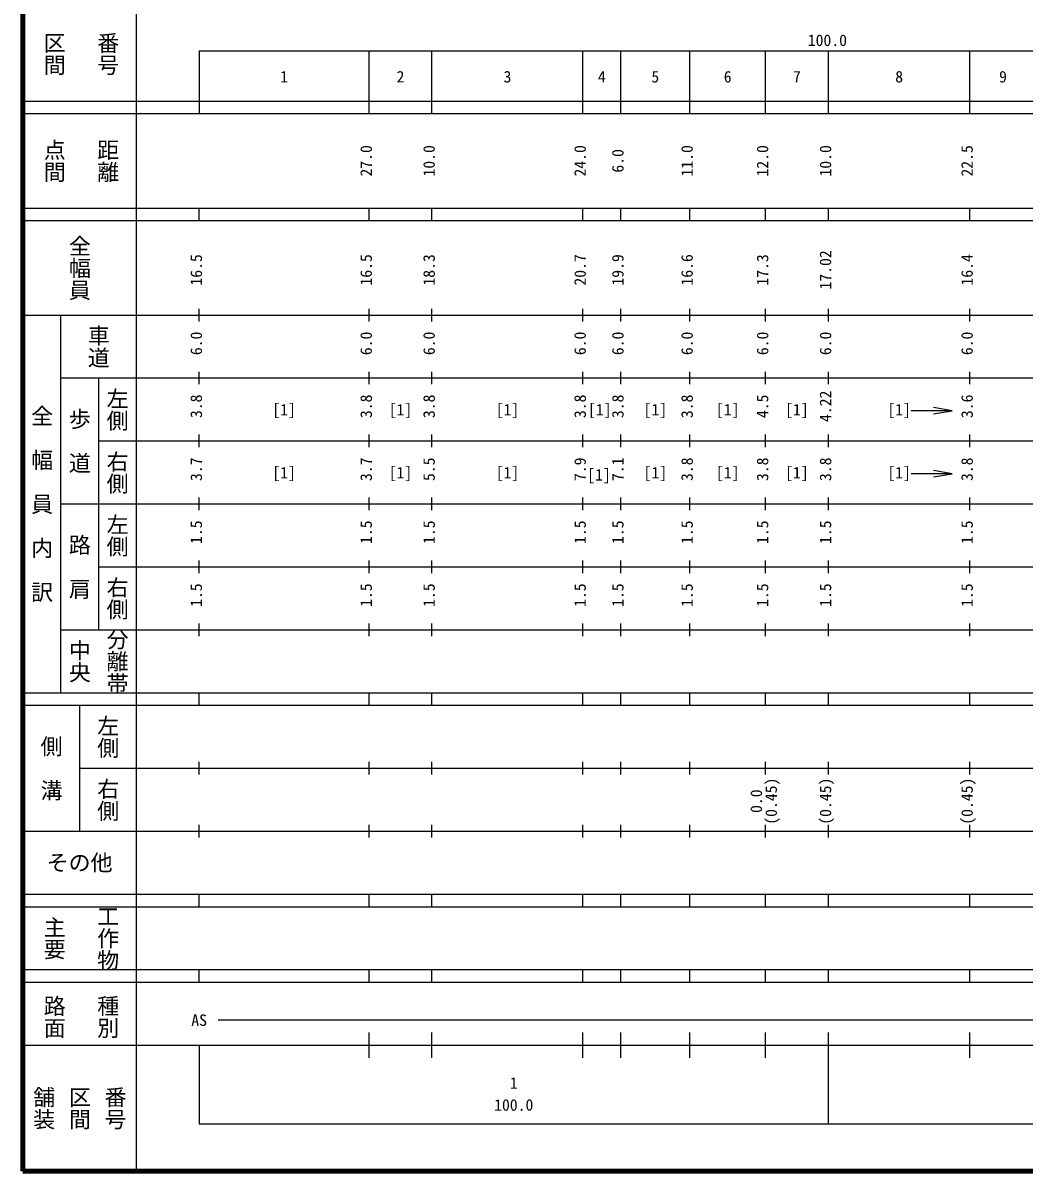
# Model space of a CAD drawing. Units: millimetres on the paper, enlarged 1000 times. Extents: x 40000 to 680000, y 20000 to 380000.
# Drawn here: x 40000 to 199098, y 20000 to 202409 of the extents above; entities that cross this region are included whole.
import ezdxf
from ezdxf.enums import TextEntityAlignment as Align

# ---------------------------------------------------------------- set-up
doc = ezdxf.new("R2010")
doc.units = ezdxf.units.MM
doc.header["$LTSCALE"] = 1000
doc.layers.add('M-TTL', color=2, linetype='Continuous', lineweight=140)
doc.layers.add('M-TTL-BAND', color=7, linetype='Continuous', lineweight=25)
doc.styles.add('@ＭＳ ゴシック', font='')
doc.styles.add('ＭＳ ゴシック', font='')
doc.styles.get('@ＭＳ ゴシック').set_extended_font_data('@MS Gothic')
doc.styles.get('ＭＳ ゴシック').set_extended_font_data('MS Gothic')

# ---------------------------------------------------------------- blocks, each defined once
blk = doc.blocks.new('open_arrow')
at = {"color": 0, "linetype": 'Continuous', "lineweight": -2}
blk.add_lwpolyline([(7.5, 1.25), (0, 0), (7.5, -1.25)], dxfattribs=at)

msp = doc.modelspace()

# ---------------------------------------------------------------- linework, layer by layer
at = {"layer": 'M-TTL'}
for p, q in [((40000, 380000), (40000, 20000)), ((40000, 20000), (680000, 20000))]:
    msp.add_line(p, q, dxfattribs=at)
at = {"layer": 'M-TTL-BAND'}
for p, q in [((58000, 370000), (58000, 20000)), ((68000, 198000), (579000, 198000)), ((68000, 198000), (68000, 188000)), ((95000, 188000), (95000, 198000)), ((105000, 188000), (105000, 198000)), ((129000, 188000), (129000, 198000)), ((135000, 188000), (135000, 198000)), ((146000, 188000), (146000, 198000)), ((158000, 188000), (158000, 198000)), ((168000, 188000), (168000, 198000)), ((190500, 188000), (190500, 198000)), ((40000, 190000), (579000, 190000)), ((40000, 188000), (579000, 188000)), ((40000, 173000), (579000, 173000)), ((68000, 171000), (68000, 173000)), ((95000, 171000), (95000, 173000)), ((105000, 171000), (105000, 173000)), ((129000, 171000), (129000, 173000)), ((135000, 171000), (135000, 173000)), ((146000, 171000), (146000, 173000)), ((158000, 171000), (158000, 173000)), ((168000, 171000), (168000, 173000)), ((190500, 171000), (190500, 173000)), ((40000, 171000), (579000, 171000)), ((68000, 155000), (68000, 157000)), ((95000, 155000), (95000, 157000)), ((105000, 155000), (105000, 157000)), ((129000, 155000), (129000, 157000)), ((135000, 155000), (135000, 157000)), ((146000, 155000), (146000, 157000)), ((158000, 155000), (158000, 157000)), ((168000, 155000), (168000, 157000)), ((190500, 155000), (190500, 157000)), ((40000, 156000), (579000, 156000)), ((46000, 96000), (46000, 156000)), ((46000, 146000), (579000, 146000)), ((52000, 146000), (52000, 106000)), ((68000, 145000), (68000, 147000)), ((95000, 145000), (95000, 147000)), ((105000, 145000), (105000, 147000)), ((129000, 145000), (129000, 147000)), ((135000, 145000), (135000, 147000)), ((146000, 145000), (146000, 147000)), ((158000, 145000), (158000, 147000)), ((168000, 145000), (168000, 147000)), ((190500, 145000), (190500, 147000)), ((187696, 140793), (181176, 140793)), ((68000, 135000), (68000, 137000)), ((95000, 135000), (95000, 137000)), ((105000, 135000), (105000, 137000)), ((129000, 135000), (129000, 137000)), ((135000, 135000), (135000, 137000)), ((146000, 135000), (146000, 137000)), ((158000, 135000), (158000, 137000)), ((168000, 135000), (168000, 137000)), ((190500, 135000), (190500, 137000)), ((52000, 136000), (579000, 136000)), ((187696, 130793), (181176, 130793)), ((46000, 126000), (579000, 126000)), ((68000, 125000), (68000, 127000)), ((95000, 125000), (95000, 127000)), ((105000, 125000), (105000, 127000)), ((129000, 125000), (129000, 127000)), ((135000, 125000), (135000, 127000)), ((146000, 125000), (146000, 127000)), ((158000, 125000), (158000, 127000)), ((168000, 125000), (168000, 127000)), ((190500, 125000), (190500, 127000)), ((68000, 115000), (68000, 117000)), ((95000, 115000), (95000, 117000)), ((105000, 115000), (105000, 117000)), ((129000, 115000), (129000, 117000)), ((135000, 115000), (135000, 117000)), ((146000, 115000), (146000, 117000)), ((158000, 115000), (158000, 117000)), ((168000, 115000), (168000, 117000)), ((190500, 115000), (190500, 117000)), ((52000, 116000), (579000, 116000)), ((46000, 106000), (579000, 106000)), ((68000, 105000), (68000, 107000)), ((95000, 105000), (95000, 107000)), ((105000, 105000), (105000, 107000)), ((129000, 105000), (129000, 107000)), ((135000, 105000), (135000, 107000)), ((146000, 105000), (146000, 107000)), ((158000, 105000), (158000, 107000)), ((168000, 105000), (168000, 107000)), ((190500, 105000), (190500, 107000)), ((40000, 96000), (579000, 96000)), ((68000, 94000), (68000, 96000)), ((95000, 94000), (95000, 96000)), ((105000, 94000), (105000, 96000)), ((129000, 94000), (129000, 96000)), ((135000, 94000), (135000, 96000)), ((146000, 94000), (146000, 96000)), ((158000, 94000), (158000, 96000)), ((168000, 94000), (168000, 96000)), ((190500, 94000), (190500, 96000)), ((40000, 94000), (579000, 94000)), ((49000, 94000), (49000, 74000)), ((49000, 84000), (579000, 84000)), ((68000, 83000), (68000, 85000)), ((95000, 83000), (95000, 85000)), ((105000, 83000), (105000, 85000)), ((129000, 83000), (129000, 85000)), ((135000, 83000), (135000, 85000)), ((146000, 83000), (146000, 85000)), ((158000, 83000), (158000, 85000)), ((168000, 83000), (168000, 85000)), ((190500, 83000), (190500, 85000)), ((68000, 73000), (68000, 75000)), ((95000, 73000), (95000, 75000)), ((105000, 73000), (105000, 75000)), ((129000, 73000), (129000, 75000)), ((135000, 73000), (135000, 75000)), ((146000, 73000), (146000, 75000)), ((158000, 73000), (158000, 75000)), ((168000, 73000), (168000, 75000)), ((190500, 73000), (190500, 75000)), ((40000, 74000), (579000, 74000)), ((40000, 64000), (579000, 64000)), ((68000, 62000), (68000, 64000)), ((95000, 62000), (95000, 64000)), ((105000, 62000), (105000, 64000)), ((129000, 62000), (129000, 64000)), ((135000, 62000), (135000, 64000)), ((146000, 62000), (146000, 64000)), ((158000, 62000), (158000, 64000)), ((168000, 62000), (168000, 64000)), ((190500, 62000), (190500, 64000)), ((40000, 62000), (579000, 62000)), ((40000, 52000), (579000, 52000)), ((68000, 50000), (68000, 52000)), ((95000, 50000), (95000, 52000)), ((105000, 50000), (105000, 52000)), ((129000, 50000), (129000, 52000)), ((135000, 50000), (135000, 52000)), ((146000, 50000), (146000, 52000)), ((158000, 50000), (158000, 52000)), ((168000, 50000), (168000, 52000)), ((190500, 50000), (190500, 52000)), ((40000, 50000), (579000, 50000)), ((71000, 44000), (531000, 44000)), ((95000, 38000), (95000, 42000)), ((105000, 38000), (105000, 42000)), ((129000, 38000), (129000, 42000)), ((135000, 38000), (135000, 42000)), ((146000, 38000), (146000, 42000)), ((158000, 38000), (158000, 42000)), ((168000, 27500), (168000, 42000)), ((190500, 38000), (190500, 42000)), ((40000, 40000), (579000, 40000)), ((68000, 40000), (68000, 27500)), ((68000, 27500), (579000, 27500))]:
    msp.add_line(p, q, dxfattribs=at)

# ---------------------------------------------------------------- block references
at = {"layer": 'M-TTL-BAND', "xscale": 400, "yscale": 400, "rotation": 180}
for p in [(187696, 140793), (187696, 130793)]:
    msp.add_blockref('open_arrow', p, dxfattribs=at)

# ---------------------------------------------------------------- texts
at = {"layer": 'M-TTL-BAND', "style": '@ＭＳ ゴシック'}
for s, p in [('番号', (53500, 197500)), ('区間', (45000, 197500)), ('点間', (45000, 180500)), ('距離', (53500, 180500)), ('全幅員', (49000, 163500)), ('車道', (52000, 151000)), ('左側', (55000, 141000)), ('全\u3000幅\u3000員\u3000内\u3000訳', (43000, 126000)), ('歩\u3000道', (49000, 136000)), ('右側', (55000, 131000)), ('左側', (55000, 121000)), ('路\u3000肩', (49000, 116000)), ('右側', (55000, 111000)), ('分離帯', (55000, 101000)), ('中央', (49000, 101000)), ('左側', (53500, 89000)), ('側\u3000溝', (44500, 84000)), ('右側', (53500, 79000)), ('主要', (45000, 57000)), ('工作物', (53500, 57000)), ('路面', (45000, 44500)), ('種別', (53500, 44500)), ('舗装', (43333, 30000)), ('区間', (49000, 30000)), ('番号', (54667, 30000))]:
    msp.add_text(s, height=2566, rotation=270, dxfattribs=at).set_placement(p, align=Align.MIDDLE_CENTER)
at = {"layer": 'M-TTL-BAND', "style": 'ＭＳ ゴシック'}
for s, p in [('100.0', (167844, 198195)), ('1', (81500, 192405)), ('2', (100000, 192405)), ('3', (117000, 192405)), ('4', (132000, 192405)), ('5', (140500, 192405)), ('6', (152000, 192405)), ('7', (163000, 192405)), ('8', (179250, 192405)), ('9', (195750, 192405)), ('[1]', (81500, 139500)), ('[1]', (100000, 139500)), ('[1]', (117000, 139500)), ('[1]', (131660, 139500)), ('[1]', (140500, 139500)), ('[1]', (152000, 139500)), ('[1]', (163000, 139500)), ('[1]', (179250, 139500)), ('[1]', (81500, 129500)), ('[1]', (100000, 129500)), ('[1]', (117000, 129500)), ('[1]', (131547, 129160)), ('[1]', (140500, 129500)), ('[1]', (152000, 129500)), ('[1]', (163000, 129500)), ('[1]', (179250, 129500)), ('AS', (68000, 42500)), ('1', (118000, 32523)), ('100.0', (118000, 29033))]:
    msp.add_text(s, height=1833, dxfattribs=at).set_placement(p, align=Align.BOTTOM_CENTER)
for s, p in [('27.0', (96000, 180500)), ('10.0', (106000, 180500)), ('24.0', (130000, 180500)), ('11.0', (147000, 180500)), ('12.0', (159000, 180500)), ('10.0', (169000, 180500)), ('22.5', (191500, 180500)), ('6.0', (136000, 180500)), ('17.02', (169000, 163174)), ('16.5', (69000, 163174)), ('16.5', (96000, 163174)), ('18.3', (106000, 163174)), ('20.7', (130000, 163174)), ('19.9', (136000, 163174)), ('16.6', (147000, 163174)), ('17.3', (159000, 163174)), ('16.4', (191500, 163174)), ('6.0', (69000, 151500)), ('6.0', (96000, 151500)), ('6.0', (106000, 151500)), ('6.0', (130000, 151500)), ('6.0', (136000, 151500)), ('6.0', (147000, 151500)), ('6.0', (159000, 151500)), ('6.0', (169000, 151500)), ('6.0', (191500, 151500)), ('3.8', (69000, 141500)), ('3.8', (96000, 141500)), ('3.8', (106000, 141500)), ('3.8', (130000, 141500)), ('3.8', (136000, 141500)), ('3.8', (147000, 141500)), ('4.5', (159000, 141500)), ('4.22', (169000, 141500)), ('3.6', (191500, 141500)), ('3.7', (69000, 131500)), ('3.7', (96000, 131500)), ('5.5', (106000, 131500)), ('7.9', (130000, 131500)), ('7.1', (136000, 131500)), ('3.8', (147000, 131500)), ('3.8', (159000, 131500)), ('3.8', (169000, 131500)), ('3.8', (191500, 131500)), ('1.5', (69000, 121500)), ('1.5', (96000, 121500)), ('1.5', (106000, 121500)), ('1.5', (130000, 121500)), ('1.5', (136000, 121500)), ('1.5', (147000, 121500)), ('1.5', (159000, 121500)), ('1.5', (169000, 121500)), ('1.5', (191500, 121500)), ('1.5', (69000, 111500)), ('1.5', (96000, 111500)), ('1.5', (106000, 111500)), ('1.5', (130000, 111500)), ('1.5', (136000, 111500)), ('1.5', (147000, 111500)), ('1.5', (159000, 111500)), ('1.5', (169000, 111500)), ('1.5', (191500, 111500)), ('(0.45)', (160370, 78764)), ('(0.45)', (169000, 78764)), ('(0.45)', (191500, 78764)), ('0.0', (158000, 78764))]:
    msp.add_text(s, height=1833, rotation=90, dxfattribs=at).set_placement(p, align=Align.BOTTOM_CENTER)
msp.add_text('その他', height=2566, dxfattribs=at).set_placement((49000, 69000), align=Align.MIDDLE_CENTER)

doc.saveas('drawing.dxf')
